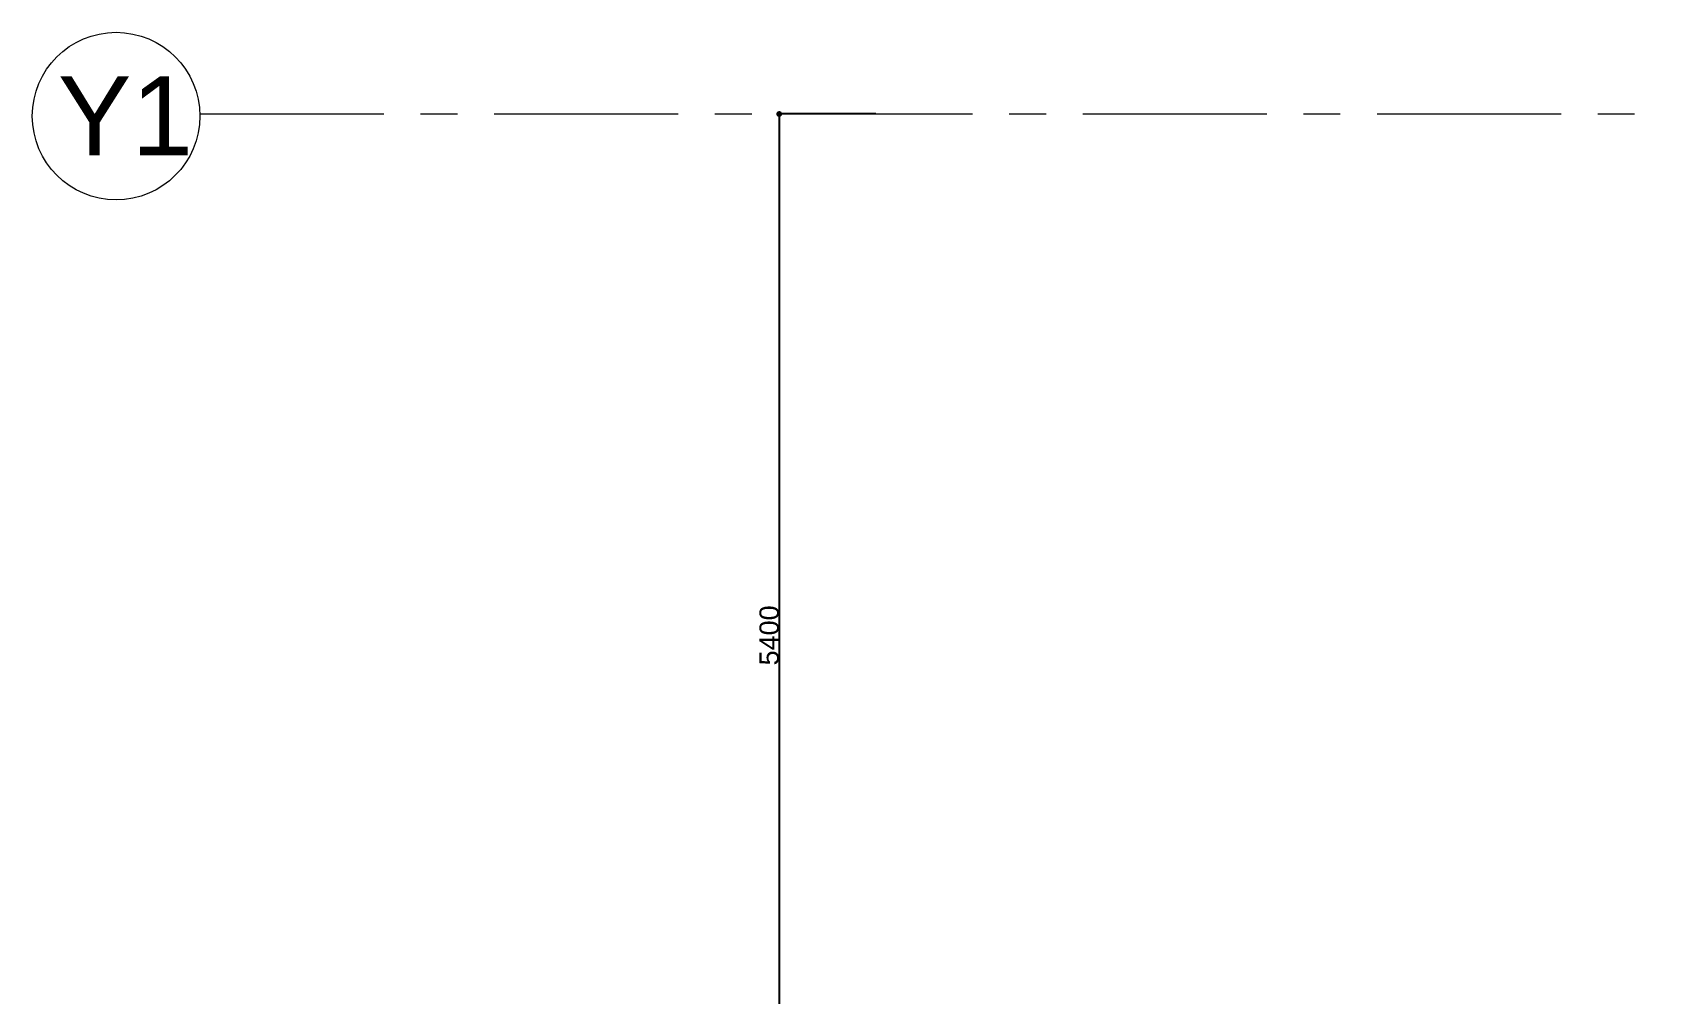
# Model space of a CAD drawing. Header units: millimetres. Extents: x 0 to 1313252738, y -131 to 560100888.
# Drawn here: x 1312619986 to 1312628355, y 559962567 to 559967545 of the extents above; entities that cross this region are included whole.
import ezdxf

# ---------------------------------------------------------------- set-up
doc = ezdxf.new("R2010")
doc.units = ezdxf.units.MM
doc.linetypes.add('CENTERX2', pattern=[101.60000000000001, 63.5, -12.7, 12.7, -12.7])
doc.layers.get('0').update_dxf_attribs({"lineweight": 0})
doc.layers.add('001通り芯', color=6, linetype='CENTERX2', lineweight=0)
doc.styles.add('onnjuku', font='arial.ttf')
doc.styles.get("Standard").update_dxf_attribs({"font": 'arial.ttf'})
doc.dimstyles.new('onnjuku', dxfattribs={"dimtxt": 100, "dimasz": 30, "dimexe": 1.25, "dimexo": 0.625, "dimtad": 1, "dimdec": 0, "dimtxsty": 'onnjuku', "dimblk": 'DOT', "dimcen": 2.5, "dimadec": 0, "dimazin": 0, "dimtfac": 1, "dimtdec": 0, "dimtmove": 0, "dimatfit": 3, "dimfxl": 500, "dimfxlon": 1, "dimarcsym": 0})

# ---------------------------------------------------------------- blocks, each defined once
blk = doc.blocks.new('_Dot')
at = {"color": 0, "linetype": 'ByBlock', "lineweight": -2}
blk.add_line((-0.5, 0), (-1, 0), dxfattribs=at)
at = {"color": 0, "linetype": 'ByBlock', "const_width": 0.5}
blk.add_lwpolyline([(-0.25, 0, 1), (0.25, 0, 1)], format="xyb", close=True, dxfattribs=at)
blk = doc.blocks.new('*D212')
at = {"layer": '001通り芯', "color": 0, "linetype": 'ByBlock', "lineweight": -2, "transparency": 16777216}
for p, q in [((1312624353.32499, 559967121.9688318), (1312623852.07499, 559967121.9688318)), ((1312623853.32499, 559967091.9688318), (1312623853.32499, 559961751.9688317)), ((1312624353.32499, 559961721.9688317), (1312623852.07499, 559961721.9688317))]:
    blk.add_line(p, q, dxfattribs=at)
at = {"layer": 'Defpoints', "color": 0, "linetype": 'ByBlock', "transparency": 16777216}
for p in [(1312629004.219367, 559967121.9688318), (1312623853.32499, 559961721.9688317), (1312629004.219367, 559961721.9688317)]:
    blk.add_point(p, dxfattribs=at)
at = {"layer": '001通り芯', "color": 0, "linetype": 'ByBlock', "lineweight": -2, "transparency": 16777216, "xscale": 30, "yscale": 30, "zscale": 30}
for p, rotation in [((1312623853.32499, 559967121.9688318), 90), ((1312623853.32499, 559961721.9688317), 270)]:
    blk.add_blockref('_Dot', p, dxfattribs=dict(at, rotation=rotation))
at = {"layer": '001通り芯', "color": 0, "linetype": 'ByBlock', "transparency": 16777216, "insert": (1312623801.642691, 559964421.9688313), "char_height": 100, "attachment_point": 5, "rotation": 90, "style": 'onnjuku'}
blk.add_mtext('5400', dxfattribs=at)

msp = doc.modelspace()

# ---------------------------------------------------------------- linework, layer by layer
at = {"layer": '001通り芯', "ltscale": 15}
msp.add_line((1312620853.115543, 559967121.9688315), (1312650053.1229, 559967121.9688315), dxfattribs=at)
at = {"layer": '001通り芯', "linetype": 'ByBlock', "ltscale": 15}
msp.add_circle((1312620419.494936, 559967111.1260757), 433.756148124743, dxfattribs=at)

# ---------------------------------------------------------------- texts
at = {"layer": '001通り芯', "linetype": 'ByBlock', "ltscale": 15, "insert": (1312620117.623462, 559967317.3664176), "char_height": 409.5374604411929, "attachment_point": 1}
msp.add_mtext_dynamic_manual_height_columns('Y1', width=940.7280546294743, gutter_width=2047.687302205964, heights=[0], dxfattribs=at)

# ---------------------------------------------------------------- dimensions: what is measured, and where the dimension line sits
at = {"layer": '001通り芯', "linetype": 'ByBlock'}
dim = msp.add_linear_dim(base=(1312623853.32499, 559961721.9688317), p1=(1312629004.219367, 559967121.9688315), p2=(1312629004.219367, 559961721.9688315), angle=90, dimstyle='onnjuku', dxfattribs=at)
dim.commit()
dim.dimension.update_dxf_attribs({"geometry": '*D212', "text_midpoint": (1312623801.642691, 559964421.9688313)})

doc.saveas('drawing.dxf')
